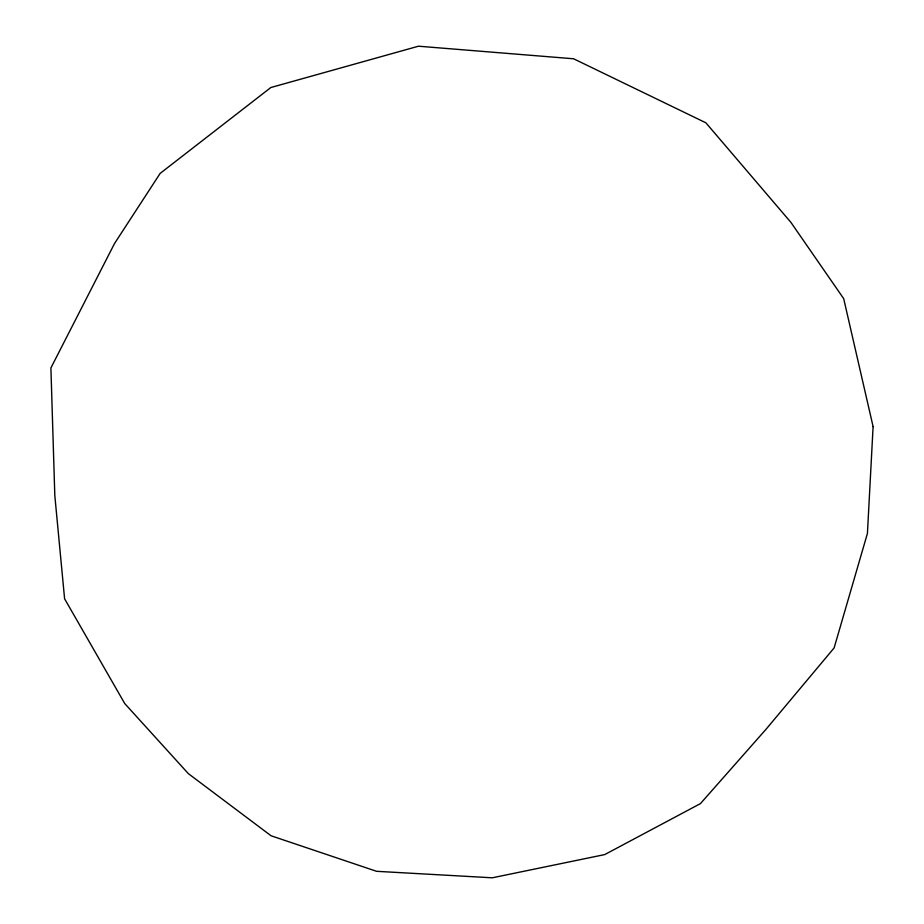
<?xml version="1.0" encoding="UTF-8"?>
<svg xmlns="http://www.w3.org/2000/svg" width="924" height="924" viewBox="0 0 924 924"><rect width="100%" height="100%" fill="white"/><g stroke="black" fill="none" stroke-linecap="round" stroke-linejoin="round"><path stroke-width="1.39" d="M873.099 426.611L867.428 533.437L834.118 647.932L766.077 729.209L700.45 803.603L604.723 854.585L492.296 877.8L376.588 871.309L271.079 835.781L188.346 773.631L124.74 703.557L64.599 598.798L54.816 495.599L50.901 367.937L114.53 243.509L160.152 173.389L270.836 87.526L418.491 46.2L573.608 58.778L705.878 122.8L790.944 222.418L843.693 298.66L873.099 426.611"/></g></svg>
